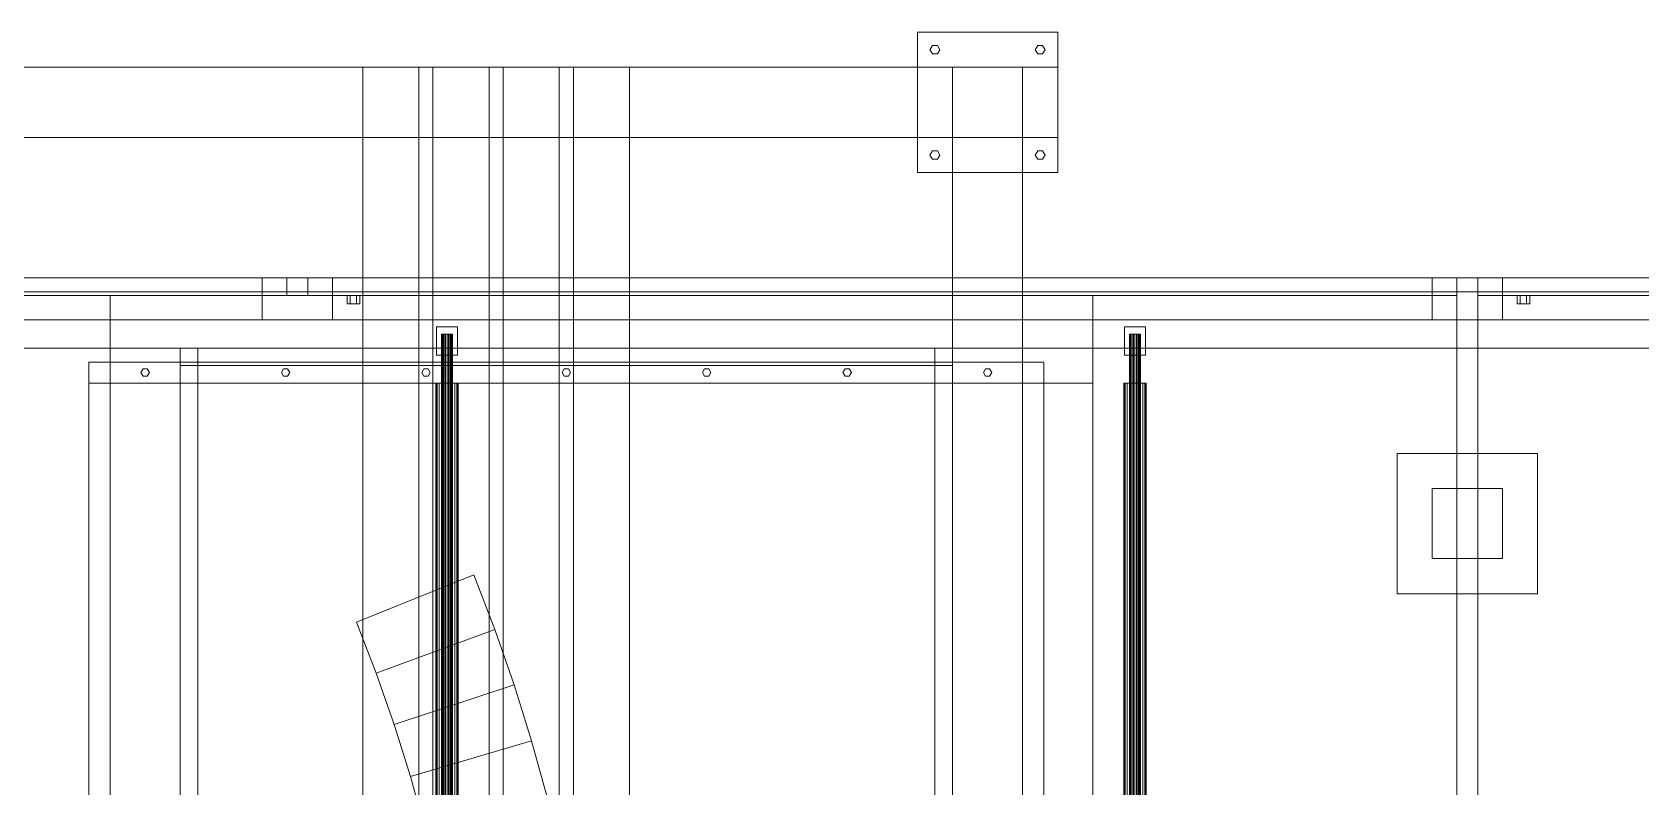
# Model space of a CAD drawing. Header units: millimetres. Extents: x -191664 to 191490, y -197311 to 10263.
# Drawn here: x 39006 to 41298, y -17325 to -16250 of the extents above; entities that cross this region are included whole.
import ezdxf

# ---------------------------------------------------------------- set-up
doc = ezdxf.new("R2010")
doc.units = ezdxf.units.MM
doc.layers.add('superior_secador', color=7, linetype='Continuous', lineweight=0)

msp = doc.modelspace()

# ---------------------------------------------------------------- linework, layer by layer
at = {"layer": 'superior_secador', "color": 253, "true_color": 0xa6b3ba}
for p, q in [((40267.12, -16450), (40267.12, -16250)), ((40267.12, -16250), (40467.12, -16250)), ((40467.12, -16250), (40467.12, -16450)), ((36967.12, -16300), (40467.12, -16300)), ((39477.12, -19700), (39477.12, -16300)), ((39477.12, -16300), (39557.12, -16300)), ((39557.12, -16300), (39557.12, -19700)), ((39577.12, -19700), (39577.12, -16300)), ((39577.12, -16300), (39657.12, -16300)), ((39657.12, -16300), (39657.12, -19700)), ((39677.12, -19700), (39677.12, -16300)), ((39677.12, -16300), (39757.12, -16300)), ((39757.12, -16300), (39757.12, -19700)), ((39777.12, -19700), (39777.12, -16300)), ((39777.12, -16300), (39857.12, -16300)), ((39857.12, -16300), (39857.12, -19700)), ((40317.12, -16400), (40317.12, -16300)), ((40317.12, -16300), (40417.12, -16300)), ((40317.12, -19700), (40317.12, -16300)), ((40417.12, -16300), (40417.12, -16400)), ((40417.12, -16300), (40417.12, -19700)), ((40467.12, -16300), (40467.12, -16400)), ((40467.12, -16400), (36967.12, -16400)), ((40417.12, -16400), (40317.12, -16400)), ((40467.12, -16450), (40267.12, -16450)), ((39217.12, -16725), (39217.12, -16700)), ((39217.12, -16700), (40317.12, -16700)), ((39217.12, -19300), (39217.12, -16700)), ((39217.12, -16700), (39242.12, -16700)), ((39242.12, -16700), (39242.12, -19300)), ((40292.12, -19300), (40292.12, -16700)), ((40292.12, -16700), (40317.12, -16700)), ((40317.12, -16700), (40317.12, -16725)), ((40317.12, -16700), (40317.12, -19300)), ((40317.12, -16725), (39217.12, -16725))]:
    msp.add_line(p, q, dxfattribs=at)
at = {"layer": 'superior_secador', "color": 9, "true_color": 0xb9c3c7}
for p, q in [((40285.12, -16275), (40288.62, -16268.94)), ((40288.62, -16268.94), (40295.62, -16268.94)), ((40295.62, -16268.94), (40299.12, -16275)), ((40435.12, -16275), (40438.62, -16268.94)), ((40438.62, -16268.94), (40445.62, -16268.94)), ((40445.62, -16268.94), (40449.12, -16275)), ((40288.62, -16281.06), (40285.12, -16275)), ((40295.62, -16281.06), (40288.62, -16281.06)), ((40299.12, -16275), (40295.62, -16281.06)), ((40438.62, -16281.06), (40435.12, -16275)), ((40445.62, -16281.06), (40438.62, -16281.06)), ((40449.12, -16275), (40445.62, -16281.06)), ((40285.12, -16425), (40288.62, -16418.94)), ((40288.62, -16431.06), (40285.12, -16425)), ((40288.62, -16418.94), (40295.62, -16418.94)), ((40295.62, -16418.94), (40299.12, -16425)), ((40299.12, -16425), (40295.62, -16431.06)), ((40435.12, -16425), (40438.62, -16418.94)), ((40438.62, -16431.06), (40435.12, -16425)), ((40438.62, -16418.94), (40445.62, -16418.94)), ((40445.62, -16418.94), (40449.12, -16425)), ((40449.12, -16425), (40445.62, -16431.06)), ((40295.62, -16431.06), (40288.62, -16431.06)), ((40445.62, -16431.06), (40438.62, -16431.06))]:
    msp.add_line(p, q, dxfattribs=at)
at = {"layer": 'superior_secador', "color": 9, "true_color": 0xb8c6c1}
for p, q in [((37717.12, -16600), (57467.12, -16600)), ((39117.12, -16750), (39117.12, -16625)), ((39117.12, -16625), (40517.12, -16625)), ((40517.12, -19375), (40517.12, -16625)), ((40517.12, -16625), (41035.45, -16625)), ((40517.12, -16625), (40517.12, -16750)), ((41035.45, -16625), (41035.45, -19375)), ((41065.45, -19375), (41065.45, -16625)), ((41065.45, -16625), (42702.12, -16625)), ((40517.12, -16750), (39117.12, -16750))]:
    msp.add_line(p, q, dxfattribs=at)
at = {"layer": 'superior_secador', "color": 251, "true_color": 0x536a64}
for p, q in [((37717.12, -16600), (57717.12, -16600)), ((39333.78, -16660), (39333.78, -16600)), ((39333.78, -16600), (39433.78, -16600)), ((39433.78, -16600), (39433.78, -16660)), ((41000.45, -16660), (41000.45, -16600)), ((41000.45, -16600), (41100.45, -16600)), ((41100.45, -16600), (41100.45, -16660)), ((37717.12, -16620), (57717.12, -16620)), ((57717.12, -16660), (37717.12, -16660)), ((39433.78, -16660), (39333.78, -16660)), ((41100.45, -16660), (41000.45, -16660)), ((41000.45, -17000), (41000.45, -16900)), ((41000.45, -16900), (41100.45, -16900)), ((41100.45, -16900), (41100.45, -17000)), ((41100.45, -17000), (41000.45, -17000))]:
    msp.add_line(p, q, dxfattribs=at)
at = {"layer": 'superior_secador', "color": 254, "true_color": 0xd8e0dc}
for p, q in [((37732.12, -16600), (39368.78, -16600)), ((39368.78, -16600), (39368.78, -16625)), ((39398.78, -16625), (39398.78, -16600)), ((39398.78, -16600), (41035.45, -16600)), ((41035.45, -16600), (41035.45, -16625)), ((39368.78, -16625), (37732.12, -16625)), ((41035.45, -16625), (39398.78, -16625))]:
    msp.add_line(p, q, dxfattribs=at)
at = {"layer": 'superior_secador', "color": 253, "true_color": 0x9fadb2}
for p, q in [((41065.45, -16625), (41065.45, -16600)), ((41065.45, -16600), (41517.12, -16600)), ((41517.12, -16625), (41065.45, -16625))]:
    msp.add_line(p, q, dxfattribs=at)
at = {"layer": 'superior_secador', "color": 253, "true_color": 0xaab5b9}
for p, q in [((37732.12, -16625), (39117.12, -16625)), ((39117.12, -16625), (39117.12, -19375))]:
    msp.add_line(p, q, dxfattribs=at)
at = {"layer": 'superior_secador', "color": 43, "true_color": 0xe7bf45}
for p, q in [((39459.28, -16625), (39454.78, -16625)), ((39454.78, -16637), (39454.78, -16625)), ((39468.28, -16625), (39459.28, -16625)), ((39459.28, -16637), (39459.28, -16625)), ((39472.78, -16625), (39468.28, -16625)), ((39468.28, -16637), (39468.28, -16625)), ((39472.78, -16625), (39472.78, -16637)), ((41125.95, -16625), (41121.45, -16625)), ((41121.45, -16637), (41121.45, -16625)), ((41134.95, -16625), (41125.95, -16625)), ((41125.95, -16637), (41125.95, -16625)), ((41139.45, -16625), (41134.95, -16625)), ((41134.95, -16637), (41134.95, -16625)), ((41139.45, -16625), (41139.45, -16637)), ((39459.28, -16637), (39454.78, -16637)), ((39468.28, -16637), (39459.28, -16637)), ((39468.28, -16637), (39472.78, -16637)), ((41125.95, -16637), (41121.45, -16637)), ((41134.95, -16637), (41125.95, -16637)), ((41134.95, -16637), (41139.45, -16637))]:
    msp.add_line(p, q, dxfattribs=at)
at = {"layer": 'superior_secador', "color": 8, "true_color": 0x617680}
for p, q in [((38067.12, -16660), (57367.12, -16660)), ((39582.12, -16710), (39582.12, -16670)), ((39582.12, -16670), (39612.12, -16670)), ((39612.12, -16670), (39612.12, -16710)), ((40562.12, -16710), (40562.12, -16670)), ((40562.12, -16670), (40592.12, -16670)), ((40592.12, -16670), (40592.12, -16710)), ((57367.12, -16700), (38067.12, -16700)), ((39087.12, -16750), (39087.12, -16720)), ((39087.12, -16720), (40447.12, -16720)), ((39612.12, -16710), (39582.12, -16710)), ((40447.12, -16720), (40447.12, -16750)), ((40592.12, -16710), (40562.12, -16710)), ((40447.12, -16750), (39087.12, -16750)), ((39087.12, -19250), (39087.12, -16750)), ((39087.12, -16750), (39117.12, -16750)), ((40417.12, -16750), (40447.12, -16750)), ((40447.12, -16750), (40447.12, -19250))]:
    msp.add_line(p, q, dxfattribs=at)
at = {"layer": 'superior_secador', "color": 253, "true_color": 0xa4b0b5}
for p, q in [((39589.39, -16680), (39589.12, -16680)), ((39589.12, -16680), (39589.12, -19320)), ((39590.19, -16680), (39589.39, -16680)), ((39589.39, -16680), (39589.39, -19320)), ((39591.46, -16680), (39590.19, -16680)), ((39590.19, -16680), (39590.19, -19320)), ((39593.12, -16680), (39591.46, -16680)), ((39591.46, -16680), (39591.46, -19320)), ((39595.05, -16680), (39593.12, -16680)), ((39593.12, -16680), (39593.12, -19320)), ((39597.12, -16680), (39595.05, -16680)), ((39595.05, -16680), (39595.05, -19320)), ((39599.19, -16680), (39597.12, -16680)), ((39597.12, -16680), (39597.12, -19320)), ((39601.12, -16680), (39599.19, -16680)), ((39599.19, -16680), (39599.19, -19320)), ((39602.77, -16680), (39601.12, -16680)), ((39601.12, -16680), (39601.12, -19320)), ((39604.04, -16680), (39602.77, -16680)), ((39602.77, -16680), (39602.77, -19320)), ((39604.84, -16680), (39604.04, -16680)), ((39604.04, -16680), (39604.04, -19320)), ((39604.84, -16680), (39605.12, -16680)), ((39604.84, -16680), (39604.84, -19320)), ((39605.12, -19320), (39605.12, -16680)), ((40569.39, -16680), (40569.12, -16680)), ((40569.12, -16680), (40569.12, -19320)), ((40570.19, -16680), (40569.39, -16680)), ((40569.39, -16680), (40569.39, -19320)), ((40571.46, -16680), (40570.19, -16680)), ((40570.19, -16680), (40570.19, -19320)), ((40573.12, -16680), (40571.46, -16680)), ((40571.46, -16680), (40571.46, -19320)), ((40575.05, -16680), (40573.12, -16680)), ((40573.12, -16680), (40573.12, -19320)), ((40577.12, -16680), (40575.05, -16680)), ((40575.05, -16680), (40575.05, -19320)), ((40579.19, -16680), (40577.12, -16680)), ((40577.12, -16680), (40577.12, -19320)), ((40581.12, -16680), (40579.19, -16680)), ((40579.19, -16680), (40579.19, -19320)), ((40582.77, -16680), (40581.12, -16680)), ((40581.12, -16680), (40581.12, -19320)), ((40584.04, -16680), (40582.77, -16680)), ((40582.77, -16680), (40582.77, -19320)), ((40584.84, -16680), (40584.04, -16680)), ((40584.04, -16680), (40584.04, -19320)), ((40584.84, -16680), (40585.12, -16680)), ((40584.84, -16680), (40584.84, -19320)), ((40585.12, -19320), (40585.12, -16680)), ((39581.66, -16750), (39581.12, -16750)), ((39581.12, -16750), (39581.12, -19250)), ((39583.26, -16750), (39581.66, -16750)), ((39581.66, -16750), (39581.66, -19250)), ((39585.8, -16750), (39583.26, -16750)), ((39583.26, -16750), (39583.26, -19250)), ((39589.12, -16750), (39585.8, -16750)), ((39585.8, -16750), (39585.8, -19250)), ((39592.97, -16750), (39589.12, -16750)), ((39589.12, -16750), (39589.12, -19250)), ((39597.12, -16750), (39592.97, -16750)), ((39592.97, -16750), (39592.97, -19250)), ((39601.26, -16750), (39597.12, -16750)), ((39597.12, -16750), (39597.12, -19250)), ((39605.12, -16750), (39601.26, -16750)), ((39601.26, -16750), (39601.26, -19250)), ((39608.43, -16750), (39605.12, -16750)), ((39605.12, -16750), (39605.12, -19250)), ((39610.97, -16750), (39608.43, -16750)), ((39608.43, -16750), (39608.43, -19250)), ((39612.57, -16750), (39610.97, -16750)), ((39610.97, -16750), (39610.97, -19250)), ((39612.57, -16750), (39613.12, -16750)), ((39612.57, -16750), (39612.57, -19250)), ((39613.12, -19250), (39613.12, -16750)), ((40561.66, -16750), (40561.12, -16750)), ((40561.12, -16750), (40561.12, -19250)), ((40563.26, -16750), (40561.66, -16750)), ((40561.66, -16750), (40561.66, -19250)), ((40565.8, -16750), (40563.26, -16750)), ((40563.26, -16750), (40563.26, -19250)), ((40569.12, -16750), (40565.8, -16750)), ((40565.8, -16750), (40565.8, -19250)), ((40572.97, -16750), (40569.12, -16750)), ((40569.12, -16750), (40569.12, -19250)), ((40577.12, -16750), (40572.97, -16750)), ((40572.97, -16750), (40572.97, -19250)), ((40581.26, -16750), (40577.12, -16750)), ((40577.12, -16750), (40577.12, -19250)), ((40585.12, -16750), (40581.26, -16750)), ((40581.26, -16750), (40581.26, -19250)), ((40588.43, -16750), (40585.12, -16750)), ((40585.12, -16750), (40585.12, -19250)), ((40590.97, -16750), (40588.43, -16750)), ((40588.43, -16750), (40588.43, -19250)), ((40592.57, -16750), (40590.97, -16750)), ((40590.97, -16750), (40590.97, -19250)), ((40592.57, -16750), (40593.12, -16750)), ((40592.57, -16750), (40592.57, -19250)), ((40593.12, -19250), (40593.12, -16750))]:
    msp.add_line(p, q, dxfattribs=at)
at = {"layer": 'superior_secador', "color": 253, "true_color": 0xa8b3b5}
for p, q in [((40417.12, -16750), (39117.12, -16750)), ((39117.12, -16750), (39217.12, -16750)), ((39117.12, -16750), (39117.12, -19250)), ((39217.12, -16750), (40317.12, -16750)), ((39217.12, -19250), (39217.12, -16750)), ((40417.12, -16750), (40317.12, -16750)), ((40317.12, -16750), (40317.12, -19250)), ((40417.12, -19250), (40417.12, -16750))]:
    msp.add_line(p, q, dxfattribs=at)
at = {"layer": 'superior_secador', "color": 9, "true_color": 0xbcc6c9}
for p, q in [((39161.12, -16735), (39164.12, -16729.8)), ((39164.12, -16740.2), (39161.12, -16735)), ((39164.12, -16729.8), (39170.12, -16729.8)), ((39170.12, -16740.2), (39164.12, -16740.2)), ((39170.12, -16729.8), (39173.12, -16735)), ((39173.12, -16735), (39170.12, -16740.2)), ((39361.12, -16735), (39364.12, -16729.8)), ((39364.12, -16740.2), (39361.12, -16735)), ((39364.12, -16729.8), (39370.12, -16729.8)), ((39370.12, -16740.2), (39364.12, -16740.2)), ((39370.12, -16729.8), (39373.12, -16735)), ((39373.12, -16735), (39370.12, -16740.2)), ((39561.12, -16735), (39564.12, -16729.8)), ((39564.12, -16740.2), (39561.12, -16735)), ((39564.12, -16729.8), (39570.12, -16729.8)), ((39570.12, -16740.2), (39564.12, -16740.2)), ((39570.12, -16729.8), (39573.12, -16735)), ((39573.12, -16735), (39570.12, -16740.2)), ((39761.12, -16735), (39764.12, -16729.8)), ((39764.12, -16740.2), (39761.12, -16735)), ((39764.12, -16729.8), (39770.12, -16729.8)), ((39770.12, -16740.2), (39764.12, -16740.2)), ((39770.12, -16729.8), (39773.12, -16735)), ((39773.12, -16735), (39770.12, -16740.2)), ((39961.12, -16735), (39964.12, -16729.8)), ((39964.12, -16740.2), (39961.12, -16735)), ((39964.12, -16729.8), (39970.12, -16729.8)), ((39970.12, -16740.2), (39964.12, -16740.2)), ((39970.12, -16729.8), (39973.12, -16735)), ((39973.12, -16735), (39970.12, -16740.2)), ((40161.12, -16735), (40164.12, -16729.8)), ((40164.12, -16740.2), (40161.12, -16735)), ((40164.12, -16729.8), (40170.12, -16729.8)), ((40170.12, -16740.2), (40164.12, -16740.2)), ((40170.12, -16729.8), (40173.12, -16735)), ((40173.12, -16735), (40170.12, -16740.2)), ((40361.12, -16735), (40364.12, -16729.8)), ((40364.12, -16740.2), (40361.12, -16735)), ((40364.12, -16729.8), (40370.12, -16729.8)), ((40370.12, -16740.2), (40364.12, -16740.2)), ((40370.12, -16729.8), (40373.12, -16735)), ((40373.12, -16735), (40370.12, -16740.2))]:
    msp.add_line(p, q, dxfattribs=at)
at = {"layer": 'superior_secador', "color": 252, "true_color": 0x798e91}
for p, q in [((40950.45, -17050), (40950.45, -16850)), ((40950.45, -16850), (41150.45, -16850)), ((41150.45, -16850), (41150.45, -17050)), ((41150.45, -17050), (40950.45, -17050))]:
    msp.add_line(p, q, dxfattribs=at)
at = {"layer": 'superior_secador', "color": 252, "true_color": 0x889ba4}
for p, q in [((39635.11, -17023.07), (39468.21, -17090.5)), ((39665.12, -17100.93), (39635.11, -17023.07)), ((39468.21, -17090.5), (39496.16, -17162.98)), ((39665.12, -17100.93), (39496.16, -17162.98)), ((39692.63, -17179.7), (39665.12, -17100.93)), ((39496.16, -17162.98), (39521.77, -17236.32)), ((39692.63, -17179.7), (39521.77, -17236.32)), ((39717.61, -17259.32), (39692.63, -17179.7)), ((39521.77, -17236.32), (39545.02, -17310.44)), ((39717.61, -17259.32), (39545.02, -17310.44)), ((39740.02, -17339.7), (39717.61, -17259.32)), ((39545.02, -17310.44), (39565.89, -17385.27))]:
    msp.add_line(p, q, dxfattribs=at)

doc.saveas('drawing.dxf')
